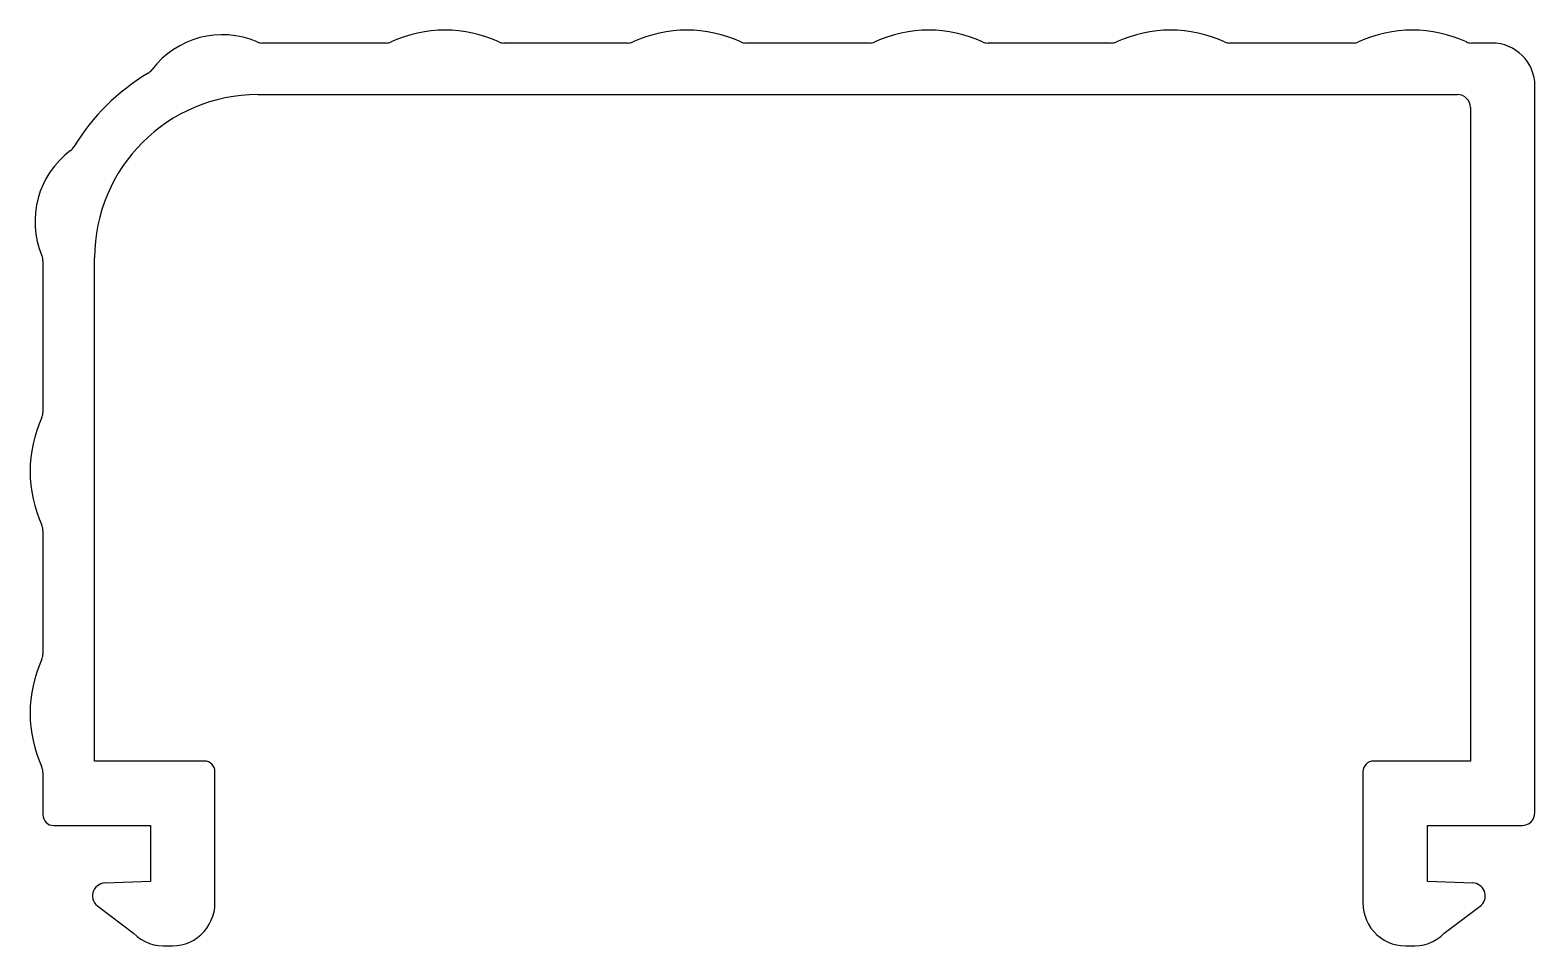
# Model space of a CAD drawing. Extents: x 1099 to 1134, y 1679.8 to 1701.1.
import ezdxf

# ---------------------------------------------------------------- set-up
doc = ezdxf.new("R2010")
doc.units = 0
doc.layers.get('0').update_dxf_attribs({"linetype": 'CONTINUOUS'})

msp = doc.modelspace()

# ---------------------------------------------------------------- linework, layer by layer
for p, q in [((1107.269, 1700.807), (1104.4, 1700.807)), ((1112.894, 1700.807), (1110.028, 1700.807)), ((1118.519, 1700.807), (1115.653, 1700.807)), ((1124.144, 1700.807), (1121.278, 1700.807)), ((1129.769, 1700.807), (1126.903, 1700.807)), ((1132.998, 1700.807), (1132.528, 1700.807)), ((1104.298, 1699.607), (1132.198, 1699.607)), ((1133.998, 1682.907), (1133.998, 1699.807)), ((1132.498, 1699.307), (1132.498, 1684.107)), ((1100.498, 1684.107), (1100.498, 1695.807)), ((1099.298, 1695.744), (1099.298, 1692.224)), ((1099.298, 1689.465), (1099.298, 1686.599)), ((1103.048, 1684.107), (1100.498, 1684.107)), ((1103.298, 1680.807), (1103.298, 1683.857)), ((1129.998, 1683.857), (1129.998, 1680.807)), ((1132.498, 1684.107), (1130.248, 1684.107)), ((1099.298, 1683.84), (1099.298, 1682.857)), ((1099.548, 1682.607), (1101.798, 1682.607)), ((1101.798, 1682.607), (1101.798, 1681.307)), ((1131.498, 1681.307), (1131.498, 1682.607)), ((1131.498, 1682.607), (1133.698, 1682.607)), ((1101.798, 1681.307), (1100.742, 1681.27)), ((1132.554, 1681.27), (1131.498, 1681.307)), ((1100.604, 1680.71), (1101.405, 1680.1)), ((1131.891, 1680.1), (1132.756, 1680.758))]:
    msp.add_line(p, q)
for centre, radius, start, end in [((1108.649, 1698.086), 3.021, 65.4594, 114.5406), ((1114.274, 1698.086), 3.021, 65.4594, 114.5406), ((1119.899, 1698.086), 3.021, 65.4594, 114.5406), ((1125.524, 1698.086), 3.021, 65.4594, 114.5406), ((1131.149, 1698.086), 3.021, 65.4596, 114.5404), ((1103.469, 1698.95), 2.05, 66.6512, 142.9751), ((1104.4, 1701.107), 0.3, 246.6446, 270.0054), ((1107.269, 1701.107), 0.3, 270.011, 294.5517), ((1110.028, 1701.107), 0.3, 245.4483, 270.0102), ((1112.894, 1701.107), 0.3, 270.011, 294.5517), ((1115.653, 1701.107), 0.3, 245.4483, 270.0102), ((1118.519, 1701.107), 0.3, 270.011, 294.5517), ((1121.278, 1701.107), 0.3, 245.4483, 270.0102), ((1124.144, 1701.107), 0.3, 270.011, 294.5517), ((1126.903, 1701.107), 0.3, 245.4483, 270.0102), ((1129.769, 1701.107), 0.3, 270.011, 294.5517), ((1132.528, 1701.107), 0.3, 245.4483, 270.0081), ((1132.998, 1699.807), 1, 0, 90), ((1104.298, 1695.807), 5, 120.6922, 148.8717), ((1101.593, 1700.365), 0.3, 300.6922, 322.9803), ((1104.298, 1695.807), 3.8, 90, 180), ((1132.198, 1699.307), 0.3, 0.0023, 90), ((1101.162, 1696.66), 2.05, 126.5889, 202.9512), ((1099.761, 1698.547), 0.3, 306.584, 328.8815), ((1098.998, 1695.744), 0.3, 0.0035, 22.9512), ((1102.019, 1690.845), 3.021, 155.4591, 204.5406), ((1098.998, 1692.224), 0.3, 335.4591, 0), ((1098.998, 1689.465), 0.3, 0.0104, 24.5447), ((1102.019, 1685.22), 3.021, 155.4591, 204.5406), ((1098.998, 1686.599), 0.3, 335.4591, 0), ((1098.998, 1683.84), 0.3, 0.0104, 24.5447), ((1103.048, 1683.857), 0.25, 0, 90), ((1130.248, 1683.857), 0.25, 90, 180), ((1099.548, 1682.857), 0.25, 180, 270), ((1133.698, 1682.907), 0.3, 270, 0.0093), ((1100.752, 1680.971), 0.3, 92, 240.4639), ((1132.544, 1680.971), 0.3, 315.0013, 88), ((1102.298, 1680.807), 1, 264.6689, 360), ((1130.998, 1680.807), 1, 180, 275.3316), ((1102.112, 1680.807), 1, 225.0038, 275.3311), ((1131.184, 1680.807), 1, 264.6684, 314.9962)]:
    msp.add_arc(centre, radius, start, end)

doc.saveas('drawing.dxf')
